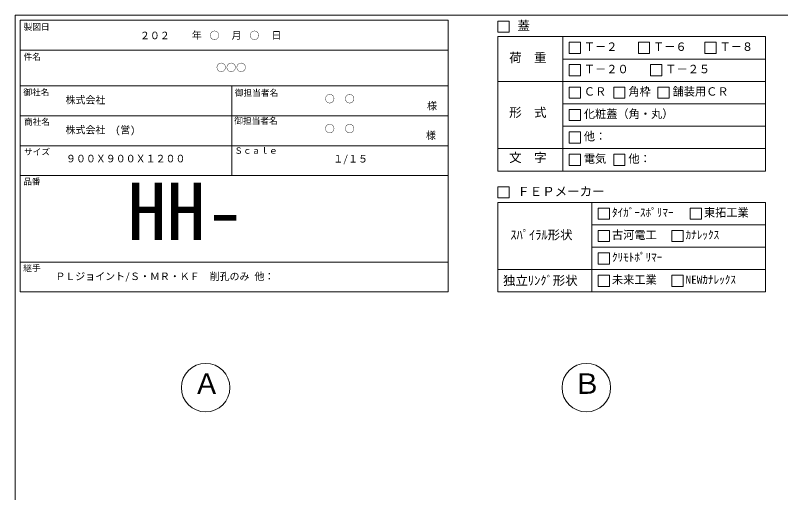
# Model space of a CAD drawing. Units: millimetres, scale not verified. Extents: x -4890 to 18490, y -2366 to 2366.
# Drawn here: x -1230 to 1846, y 447 to 2366 of the extents above; entities that cross this region are included whole.
import ezdxf
from ezdxf.enums import TextEntityAlignment as Align

# ---------------------------------------------------------------- set-up
doc = ezdxf.new("R2010")
doc.units = ezdxf.units.MM
doc.header["$LTSCALE"] = 10
for name, color, linetype, lineweight in [('0-2_waku', 7, 'Continuous', 18), ('0-3_gaikei', 7, 'Continuous', 18), ('0-E_文字１', 7, 'Continuous', 18), ('1-5_文字２', 7, 'Continuous', 5)]:
    doc.layers.add(name, color=color, linetype=linetype, lineweight=lineweight)
doc.styles.add('ＭＳ ゴシック', font='')
doc.styles.get('ＭＳ ゴシック').set_extended_font_data('MS Gothic')

msp = doc.modelspace()

# ---------------------------------------------------------------- linework, layer by layer
at = {"layer": '0-2_waku'}
for p, q in [((-1230.06, 2365.63), (-1230.06, -1909.37)), ((-1230.06, 2365.63), (-1230.06, -1909.37)), ((-1210.06, 2345.63), (-1210.06, 1253.63)), ((-1210.06, 2345.63), (509.94, 2345.63)), ((-1210.06, 2345.63), (-1210.06, 1253.63)), ((-1210.06, 2345.63), (509.94, 2345.63)), ((-1210.06, 2345.63), (-1210.06, 1253.63)), ((509.94, 2345.63), (509.94, 1253.63)), ((709.96, 2279.85), (1784.96, 2279.85)), ((709.96, 2279.85), (709.96, 1739.85)), ((970.62, 2279.85), (970.62, 1739.85)), ((1784.96, 2279.85), (1784.96, 1739.85)), ((-1210.06, 2225.63), (509.94, 2225.63)), ((-1210.06, 2225.63), (509.94, 2225.63)), ((-1210.06, 2225.63), (509.94, 2225.63)), ((-1210.06, 2225.63), (509.94, 2225.63)), ((970.62, 2189.85), (1784.96, 2189.85)), ((709.96, 2099.85), (1784.96, 2099.85)), ((-1210.06, 2081.63), (509.94, 2081.63)), ((-1210.06, 2081.63), (509.94, 2081.63)), ((-360.06, 2081.63), (-360.06, 1721.63)), ((970.62, 2009.85), (1784.96, 2009.85)), ((-1210.06, 1961.63), (509.94, 1961.63)), ((970.62, 1919.85), (1784.96, 1919.85)), ((-1210.06, 1841.63), (509.94, 1841.63)), ((709.96, 1829.85), (1784.96, 1829.85)), ((709.96, 1739.85), (1784.96, 1739.85)), ((-1210.06, 1721.63), (509.94, 1721.63)), ((709.96, 1613.63), (1784.96, 1613.63)), ((709.96, 1613.63), (709.96, 1253.63)), ((1087.77, 1613.63), (1087.77, 1253.63)), ((1784.96, 1613.63), (1784.96, 1253.63)), ((1087.77, 1523.63), (1784.96, 1523.63)), ((1087.77, 1433.63), (1784.96, 1433.63)), ((-1210.06, 1373.63), (509.94, 1373.63)), ((709.96, 1343.63), (1784.96, 1343.63)), ((-1210.06, 1253.63), (509.94, 1253.63)), ((709.96, 1253.63), (1784.96, 1253.63)), ((709.96, 1253.63), (1784.96, 1253.63))]:
    msp.add_line(p, q, dxfattribs=at)
msp.add_lwpolyline([(-1230.06, 2365.63), (4889.94, 2365.63), (4889.94, -1909.37)], dxfattribs=at)
at = {"layer": '0-3_gaikei'}
for centre in [(-465.06, 869.38), (1064.94, 869.38)]:
    msp.add_circle(centre, 97.5, dxfattribs=at)
at = {"layer": '0-E_文字１'}
for p, q in [((709.94, 2342.66), (709.94, 2297.66)), ((709.94, 2297.66), (754.94, 2297.66)), ((995.91, 2257.35), (1040.91, 2257.35)), ((995.91, 2257.35), (995.91, 2212.35)), ((995.91, 2257.35), (995.91, 2212.35)), ((995.91, 2257.35), (1040.91, 2257.35)), ((995.91, 2257.35), (995.91, 2212.35)), ((995.91, 2257.35), (1040.91, 2257.35)), ((1040.91, 2257.35), (1040.91, 2212.35)), ((1040.91, 2257.35), (1040.91, 2212.35)), ((1040.91, 2257.35), (1040.91, 2212.35)), ((1274, 2257.35), (1319, 2257.35)), ((1274, 2257.35), (1274, 2212.35)), ((1319, 2257.35), (1319, 2212.35)), ((1541.2, 2257.35), (1586.2, 2257.35)), ((1541.2, 2257.35), (1541.2, 2212.35)), ((1586.2, 2257.35), (1586.2, 2212.35)), ((995.91, 2212.35), (1040.91, 2212.35)), ((995.91, 2212.35), (1040.91, 2212.35)), ((995.91, 2212.35), (1040.91, 2212.35)), ((1274, 2212.35), (1319, 2212.35)), ((1541.2, 2212.35), (1586.2, 2212.35)), ((995.91, 2167.35), (1040.91, 2167.35)), ((995.91, 2167.35), (995.91, 2122.35)), ((1040.91, 2167.35), (1040.91, 2122.35)), ((1323.39, 2167.35), (1368.39, 2167.35)), ((1323.39, 2167.35), (1323.39, 2122.35)), ((1368.39, 2167.35), (1368.39, 2122.35)), ((995.91, 2122.35), (1040.91, 2122.35)), ((1323.39, 2122.35), (1368.39, 2122.35)), ((995.91, 2077.35), (1040.91, 2077.35)), ((995.91, 2077.35), (995.91, 2032.35)), ((995.91, 2077.35), (995.91, 2032.35)), ((1040.91, 2077.35), (1040.91, 2032.35)), ((1040.91, 2077.35), (1040.91, 2032.35)), ((1174.91, 2077.35), (1219.91, 2077.35)), ((1174.91, 2077.35), (1174.91, 2032.35)), ((1219.91, 2077.35), (1219.91, 2032.35)), ((1352.41, 2077.35), (1397.41, 2077.35)), ((1352.41, 2077.35), (1352.41, 2032.35)), ((1397.41, 2077.35), (1397.41, 2032.35)), ((995.91, 2032.35), (1040.91, 2032.35)), ((995.91, 2032.35), (1040.91, 2032.35)), ((1174.91, 2032.35), (1219.91, 2032.35)), ((1352.41, 2032.35), (1397.41, 2032.35)), ((995.91, 1987.35), (995.91, 1942.35)), ((1040.91, 1987.35), (1040.91, 1942.35)), ((995.91, 1942.35), (1040.91, 1942.35)), ((995.91, 1897.35), (1040.91, 1897.35)), ((995.91, 1897.35), (995.91, 1852.35)), ((995.91, 1897.35), (995.91, 1852.35)), ((1040.91, 1897.35), (1040.91, 1852.35)), ((1040.91, 1897.35), (1040.91, 1852.35)), ((995.91, 1852.35), (1040.91, 1852.35)), ((995.91, 1852.35), (1040.91, 1852.35)), ((995.91, 1807.35), (995.91, 1762.35)), ((1174.91, 1807.35), (1174.91, 1762.35)), ((995.91, 1762.35), (1040.91, 1762.35)), ((1174.91, 1762.35), (1219.91, 1762.35)), ((709.94, 1676.44), (709.94, 1631.44)), ((709.94, 1631.44), (754.94, 1631.44)), ((1113.06, 1591.13), (1113.06, 1546.13)), ((1482.65, 1591.13), (1527.65, 1591.13)), ((1482.65, 1591.13), (1482.65, 1546.13)), ((1482.65, 1591.13), (1527.65, 1591.13)), ((1482.65, 1591.13), (1482.65, 1546.13)), ((1482.65, 1591.13), (1527.65, 1591.13)), ((1482.65, 1591.13), (1482.65, 1546.13)), ((1527.65, 1591.13), (1527.65, 1546.13)), ((1527.65, 1591.13), (1527.65, 1546.13)), ((1527.65, 1591.13), (1527.65, 1546.13)), ((1113.06, 1546.13), (1158.06, 1546.13)), ((1482.65, 1546.13), (1527.65, 1546.13)), ((1482.65, 1546.13), (1527.65, 1546.13)), ((1482.65, 1546.13), (1527.65, 1546.13)), ((1113.06, 1501.13), (1158.06, 1501.13)), ((1113.06, 1501.13), (1113.06, 1456.13)), ((1158.06, 1501.13), (1158.06, 1456.13)), ((1408.97, 1501.13), (1408.97, 1456.13)), ((1113.06, 1456.13), (1158.06, 1456.13)), ((1408.97, 1456.13), (1453.97, 1456.13)), ((1113.06, 1411.13), (1113.06, 1366.13)), ((1113.06, 1366.13), (1158.06, 1366.13)), ((1113.06, 1321.13), (1158.06, 1321.13)), ((1113.06, 1321.13), (1113.06, 1276.13)), ((1158.06, 1321.13), (1158.06, 1276.13)), ((1408.97, 1321.13), (1453.97, 1321.13)), ((1408.97, 1321.13), (1408.97, 1276.13)), ((1453.97, 1321.13), (1453.97, 1276.13)), ((1113.06, 1276.13), (1158.06, 1276.13)), ((1408.97, 1276.13), (1453.97, 1276.13))]:
    msp.add_line(p, q, dxfattribs=at)
for points in [[(709.94, 2342.66), (754.94, 2342.66), (754.94, 2297.66)], [(709.94, 2342.66), (754.94, 2342.66), (754.94, 2297.66)], [(995.91, 2077.35), (1040.91, 2077.35), (1040.91, 2032.35)], [(995.91, 2077.35), (995.91, 2032.35), (1040.91, 2032.35)], [(995.91, 1987.35), (1040.91, 1987.35), (1040.91, 1942.35)], [(995.91, 1897.35), (1040.91, 1897.35), (1040.91, 1852.35)], [(995.91, 1897.35), (995.91, 1852.35), (1040.91, 1852.35)], [(995.91, 1807.35), (1040.91, 1807.35), (1040.91, 1762.35)], [(1174.91, 1807.35), (1219.91, 1807.35), (1219.91, 1762.35)], [(709.94, 1676.44), (754.94, 1676.44), (754.94, 1631.44)], [(1113.06, 1591.13), (1158.06, 1591.13), (1158.06, 1546.13)], [(1408.97, 1501.13), (1453.97, 1501.13), (1453.97, 1456.13)], [(1113.06, 1411.13), (1158.06, 1411.13), (1158.06, 1366.13)]]:
    msp.add_lwpolyline(points, dxfattribs=at)

# ---------------------------------------------------------------- texts
at = {"layer": '0-E_文字１', "style": 'ＭＳ ゴシック'}
for s, height, p in [('蓋', 36.66, (788.03, 2294.75)), ('製図日', 24.93, (-1196.79, 2299.18)), ('\u3000\u3000年\u3000\u3000\u3000月\u3000\u3000\u3000日', 29.33, (-600.75, 2261.58)), ('Ｔ－２', 32.99, (1055.05, 2212.84)), ('Ｔ－６', 32.99, (1333.14, 2212.84)), ('Ｔ－８', 32.99, (1600.34, 2212.84)), ('件名', 24.93, (-1196.79, 2179.18)), ('荷\u3000重', 36.66, (754.91, 2166.05)), ('Ｔ－２０', 32.99, (1055.05, 2122.84)), ('Ｔ－２５', 32.99, (1382.54, 2122.84)), ('御社名', 24.93, (-1197.76, 2036.18)), ('御担当者名', 24.93, (-347.85, 2033.97)), ('御担当者名', 24.93, (-347.85, 2033.97)), ('ＣＲ', 32.99, (1055.05, 2032.84)), ('角枠', 32.99, (1234.05, 2032.84)), ('舗装用ＣＲ', 32.99, (1411.56, 2032.84)), ('様', 29.33, (424.9, 1978.46)), ('形\u3000式', 36.66, (754.91, 1946.09)), ('化粧蓋（角・丸）', 32.99, (1055.05, 1942.84)), ('商社名', 24.93, (-1195.15, 1917.14)), ('御担当者名', 24.93, (-350.06, 1921.66)), ('様', 29.33, (420.4, 1859.55)), ('他：', 32.99, (1055.05, 1852.84)), ('サイズ', 24.93, (-1195.15, 1797.14)), ('Ｓｃａｌｅ', 24.93, (-350.06, 1801.66)), ('文\u3000字', 36.66, (754.91, 1764.6)), ('９００Ｘ９００Ｘ１２００', 29.33, (-1026.38, 1766.09)), ('１/１５', 29.33, (47.49, 1765.14)), ('電気', 32.99, (1055.05, 1762.84)), ('他：', 32.99, (1234.05, 1762.84)), ('品番', 24.93, (-1198.15, 1677.49)), ('HH-', 230.9, (-779.33, 1393.46)), ('ＦＥＰメーカー', 36.66, (788.03, 1628.52)), ('ﾀｲｶﾞｰｽﾎﾟﾘﾏｰ', 32.99, (1168.03, 1546.62)), ('東拓工業', 32.99, (1537.61, 1546.62)), ('ｽﾊﾟｲﾗﾙ形状', 36.66, (759.56, 1453.97)), ('古河電工', 32.99, (1168.03, 1456.62)), ('ｶﾅﾚｯｸｽ', 32.99, (1463.94, 1456.62)), ('ｸﾘﾓﾄﾎﾟﾘﾏｰ', 32.99, (1168.03, 1366.62)), ('継手', 24.93, (-1198.15, 1329.49)), ('ＰＬジョイント/Ｓ・ＭＲ・ＫＦ\u3000削孔のみ 他：', 29.33, (-1069.07, 1292.83)), ('独立ﾘﾝｸﾞ形状', 36.66, (730.03, 1270.49)), ('未来工業', 32.99, (1168.03, 1276.62)), ('NEWｶﾅﾚｯｸｽ', 32.99, (1463.94, 1276.62)), ('Ａ', 82.48, (-516.85, 818.94)), ('Ｂ', 82.48, (1011.59, 819.44))]:
    msp.add_text(s, height=height, dxfattribs=at).set_placement(p, align=Align.BOTTOM_LEFT)
at = {"layer": '1-5_文字２', "style": 'ＭＳ ゴシック'}
for s, p in [('\u3000\u3000２０２\u3000\u3000\u3000\u3000○\u3000\u3000\u3000○', (-809.22, 2260.79)), ('○○○', (-422.54, 2131.97)), ('株式会社', (-1028.06, 2001.71)), ('○\u3000○', (13.73, 2006.09)), ('株式会社\u3000(営)', (-1028.06, 1881.71)), ('○\u3000○', (13.73, 1886.09))]:
    msp.add_text(s, height=29.33, dxfattribs=at).set_placement(p, align=Align.BOTTOM_LEFT)

doc.saveas('drawing.dxf')
